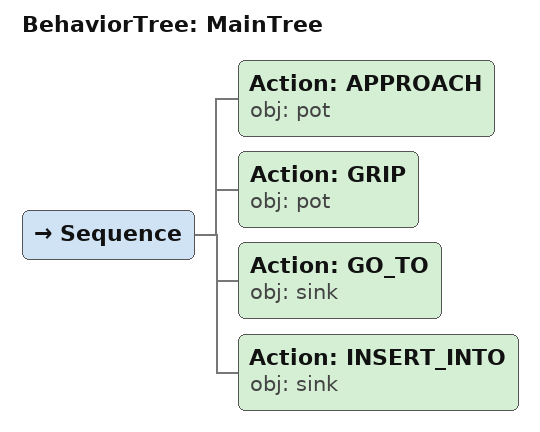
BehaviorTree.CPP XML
<root main_tree_to_execute="MainTree">
  <BehaviorTree ID="MainTree">
    <Sequence>
      <!-- Approach pot -->
      <Action ID="APPROACH" obj="pot" />
      <!-- Grip pot -->
      <Action ID="GRIP" obj="pot" />
      <!-- Go to sink -->
      <Action ID="GO_TO" obj="sink" />
      <!-- Insert into sink -->
      <Action ID="INSERT_INTO" obj="sink" />
    </Sequence>
  </BehaviorTree>
</root>
